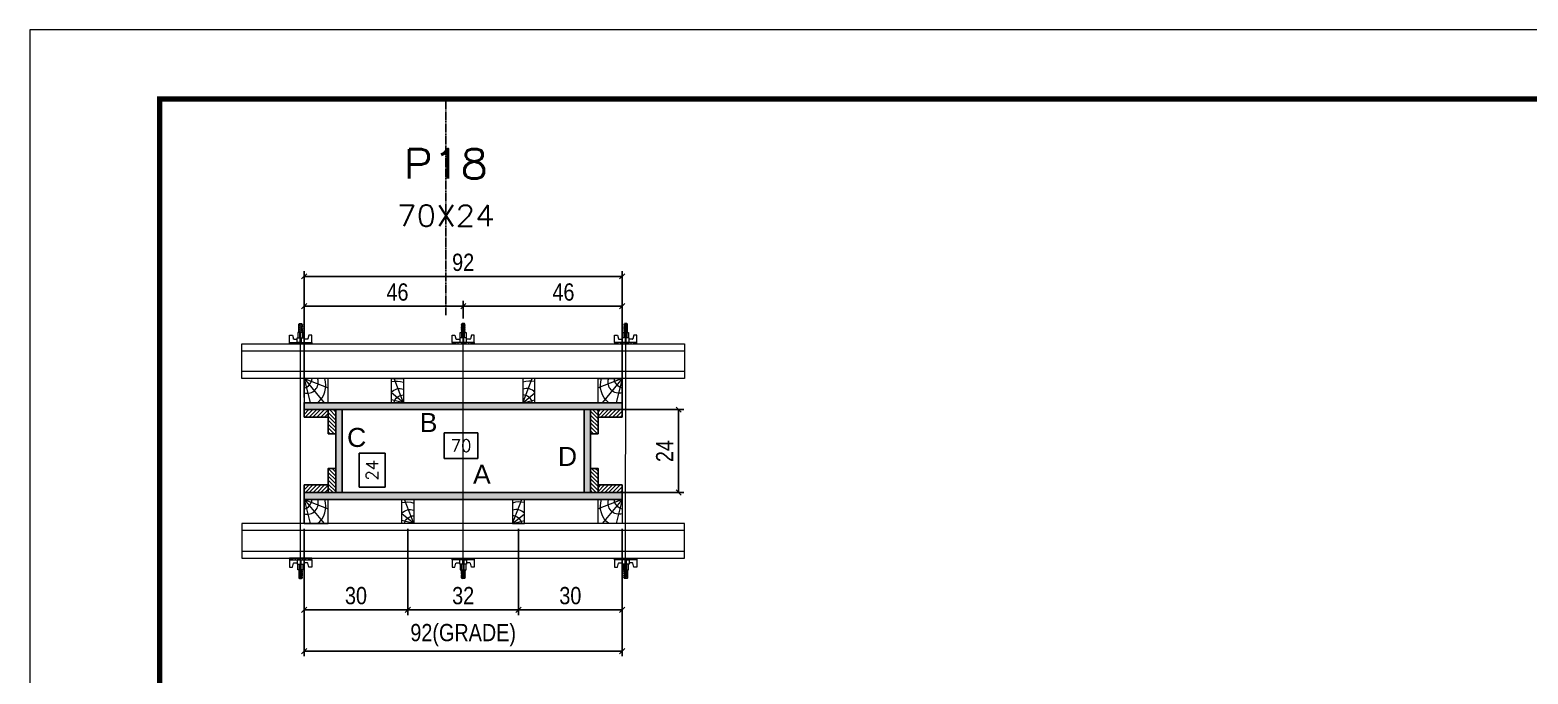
# Model space of a CAD drawing. Extents: x 2201 to 8455, y 252 to 7045.
# Drawn here: x 3800 to 4666, y 929 to 1302 of the extents above; entities that cross this region are included whole.
import ezdxf
from ezdxf.enums import TextEntityAlignment as Align

# ---------------------------------------------------------------- set-up
doc = ezdxf.new("R2010")
doc.units = 0
doc.linetypes.add('DASHED', pattern=[0.75, 0.5, -0.25])
doc.linetypes.add('HIDDEN', pattern=[0.375, 0.25, -0.125])
for name, color, linetype in [('CHAPA', 1, 'Continuous'), ('Cota Seção (2x)', 241, 'Continuous'), ('MEIO_PONT', 93, 'Continuous'), ('Painéis', 200, 'Continuous'), ('SARRAFO', 251, 'Continuous'), ('Texto de Titulo', 7, 'Continuous'), ('Texto Qtd Sarr', 242, 'Continuous'), ('TEXTO_GERAL', 7, 'Continuous')]:
    doc.layers.add(name, color=color, linetype=linetype)
for name, color, linetype, lineweight in [('Folhas', 255, 'Continuous', 9), ('Hachura', 251, 'Continuous', 9), ('Madeira', 126, 'Continuous', 18), ('Perfil Metálico', 224, 'Continuous', 18), ('SARRAFO DE PRESSAO', 251, 'DASHED', 9), ('Texto Seção', 7, 'Continuous', 15)]:
    doc.layers.add(name, color=color, linetype=linetype, lineweight=lineweight)
doc.styles.add('ARIAL', font='arial.ttf')
doc.styles.add('COTA TECNICA 2X', font='techl___.ttf', dxfattribs={"height": 10})
doc.styles.add('ROMANS', font='romans.shx')
doc.dimstyles.new('SECAO PILAR', dxfattribs={"dimtxt": 10, "dimasz": 3, "dimexe": 3, "dimexo": 3, "dimgap": 3, "dimtad": 1, "dimdec": 1, "dimlfac": 0.5, "dimzin": 12, "dimdsep": 46, "dimtxsty": 'COTA TECNICA 2X', "dimblk1": 'OBLIQUE', "dimblk2": 'OBLIQUE', "dimsah": 1, "dimcen": 0.9, "dimclrd": 256, "dimclre": 256, "dimclrt": 256, "dimadec": 1, "dimazin": 3, "dimtfac": 1, "dimtdec": 1, "dimtmove": 0, "dimatfit": 3, "dimfxl": 1, "dimtolj": 1, "dimtzin": 12, "dimarcsym": 0})
doc.dimstyles.new('SECÇÃO 2', dxfattribs={"dimtxt": 7, "dimasz": 6, "dimexe": 0.18, "dimexo": 2, "dimgap": -4, "dimtad": 3, "dimdec": 1, "dimlfac": 0.5, "dimzin": 12, "dimdsep": 46, "dimtxsty": 'ROMANS', "dimblk": 'ARCHTICK', "dimcen": 0.09, "dimse1": 1, "dimse2": 1, "dimsd1": 1, "dimsd2": 1, "dimclrd": 180, "dimclre": 5, "dimclrt": 1, "dimadec": 0, "dimazin": 3, "dimtfac": 1, "dimtdec": 1, "dimtofl": 0, "dimtmove": 0, "dimatfit": 3, "dimldrblk": 'ARCHTICK', "dimfxl": 1, "dimtolj": 1, "dimtzin": 0, "dimarcsym": 0})

# ---------------------------------------------------------------- blocks, each defined once
blk = doc.blocks.new('9999999999')
at = {"layer": 'Folhas'}
blk.add_lwpolyline([(98138.98, 34190.21), (99623.98, 34190.21), (99623.98, 35240.21), (98138.98, 35240.21)], close=True, dxfattribs=at)
at = {"layer": 'Folhas', "color": 30, "const_width": 3}
blk.add_lwpolyline([(98213.98, 34230.21), (99583.98, 34230.21), (99583.98, 35200.21), (98213.98, 35200.21)], close=True, dxfattribs=at)
blk = doc.blocks.new('titulo1')
at = {"layer": 'Defpoints', "color": 252, "linetype": 'HIDDEN', "ltscale": 2}
blk.add_line((0, 0), (0, 125), dxfattribs=at)
at = {"layer": 'Defpoints', "style": 'ROMANS', "oblique": 15}
blk.add_attdef('FOLHA', text='', height=10, dxfattribs=at).set_placement((0, 15.58), align=Align.MIDDLE_CENTER)
at = {"layer": 'Texto Qtd Sarr', "color": 3, "style": 'ROMANS', "oblique": 15}
for tag, height, p in [('TITULO', 17, (0, 71.45)), ('SEÇÃO', 12, (0, 41.55))]:
    blk.add_attdef(tag, text='', height=height, dxfattribs=at).set_placement(p, align=Align.MIDDLE_CENTER)
blk = doc.blocks.new('*D231')
at = {"layer": 'Cota Seção (2x)', "color": 180, "lineweight": -2, "transparency": 16777216}
for p, q in [((4058.89, 1068.69), (4039.56, 1068.69)), ((4039.56, 1068.69), (4039.56, 1053.69)), ((4058.89, 1053.69), (4058.89, 1068.69)), ((4039.56, 1053.69), (4058.89, 1053.69))]:
    blk.add_line(p, q, dxfattribs=at)
at = {"layer": 'Defpoints', "color": 0, "transparency": 16777216}
for p in [(4120.46, 1049.69), (3980.46, 1034.03), (4120.46, 1034.03)]:
    blk.add_point(p, dxfattribs=at)
at = {"layer": 'Cota Seção (2x)', "color": 1, "transparency": 16777216, "insert": (4049.23, 1061.19), "char_height": 7, "attachment_point": 5, "style": 'ROMANS'}
blk.add_mtext('\\A1;70', dxfattribs=at)
blk = doc.blocks.new('_ArchTick')
at = {"color": 0, "linetype": 'ByBlock', "const_width": 0.15}
blk.add_lwpolyline([(-0.5, -0.5), (0.5, 0.5)], dxfattribs=at)
blk = doc.blocks.new('*D232')
at = {"layer": 'Cota Seção (2x)', "color": 180, "lineweight": -2, "transparency": 16777216}
for p, q in [((4005.26, 1056.78), (3990.26, 1056.78)), ((3990.26, 1056.78), (3990.26, 1037.12)), ((4005.26, 1037.12), (4005.26, 1056.78)), ((3990.26, 1037.12), (4005.26, 1037.12))]:
    blk.add_line(p, q, dxfattribs=at)
at = {"layer": 'Defpoints', "color": 0, "transparency": 16777216}
for p in [(3980.46, 1082.03), (4009.26, 1082.03), (3980.46, 1034.03)]:
    blk.add_point(p, dxfattribs=at)
at = {"layer": 'Cota Seção (2x)', "color": 1, "transparency": 16777216, "insert": (3997.76, 1046.95), "char_height": 7, "attachment_point": 5, "rotation": 90, "style": 'ROMANS'}
blk.add_mtext('\\A1;24', dxfattribs=at)
blk = doc.blocks.new('_Oblique')
at = {"color": 0, "linetype": 'ByBlock', "lineweight": -2}
blk.add_line((-0.5, -0.5), (0.5, 0.5), dxfattribs=at)
blk = doc.blocks.new('*D675')
at = {"layer": 'Cota Seção (2x)', "lineweight": -2, "transparency": 16777216}
for p, q in [((4127.06, 1082.03), (4178.1, 1082.03)), ((4175.1, 1034.03), (4175.1, 1082.03)), ((4127.06, 1034.03), (4178.1, 1034.03))]:
    blk.add_line(p, q, dxfattribs=at)
at = {"layer": 'Defpoints', "color": 0, "transparency": 16777216}
for p in [(4124.06, 1082.03), (4175.1, 1082.03), (4124.06, 1034.03)]:
    blk.add_point(p, dxfattribs=at)
at = {"layer": 'Cota Seção (2x)', "lineweight": -2, "transparency": 16777216, "xscale": 3, "yscale": 3, "zscale": 3}
for p, rotation in [((4175.1, 1082.03), 90), ((4175.1, 1034.03), 270)]:
    blk.add_blockref('_Oblique', p, dxfattribs=dict(at, rotation=rotation))
at = {"layer": 'Cota Seção (2x)', "transparency": 16777216, "insert": (4167.03, 1058.03), "char_height": 10, "attachment_point": 5, "rotation": 90, "style": 'COTA TECNICA 2X'}
blk.add_mtext('\\A1;24', dxfattribs=at)
blk = doc.blocks.new('*D233')
at = {"layer": 'Cota Seção (2x)', "lineweight": -2, "transparency": 16777216}
for p, q in [((3958.46, 1013.03), (3958.46, 939.26)), ((4142.46, 1013.03), (4142.46, 939.26)), ((3958.46, 942.26), (4142.46, 942.26))]:
    blk.add_line(p, q, dxfattribs=at)
at = {"layer": 'Defpoints', "color": 0, "transparency": 16777216}
for p in [(3958.46, 1016.03), (4142.46, 1016.03), (4142.46, 942.26)]:
    blk.add_point(p, dxfattribs=at)
at = {"layer": 'Cota Seção (2x)', "lineweight": -2, "transparency": 16777216, "xscale": 3, "yscale": 3, "zscale": 3, "rotation": 180}
blk.add_blockref('_Oblique', (3958.46, 942.26), dxfattribs=at)
at = {"layer": 'Cota Seção (2x)', "lineweight": -2, "transparency": 16777216, "xscale": 3, "yscale": 3, "zscale": 3}
blk.add_blockref('_Oblique', (4142.46, 942.26), dxfattribs=at)
at = {"layer": 'Cota Seção (2x)', "transparency": 16777216, "insert": (4050.46, 951.48), "char_height": 10, "attachment_point": 5, "style": 'COTA TECNICA 2X'}
blk.add_mtext('\\A1;92(GRADE)', dxfattribs=at)
blk = doc.blocks.new('*D234')
at = {"layer": 'Cota Seção (2x)', "lineweight": -2, "transparency": 16777216}
for p, q in [((4082.46, 1013.03), (4082.46, 963.1)), ((4142.46, 1013.03), (4142.46, 963.1)), ((4082.46, 966.1), (4142.46, 966.1))]:
    blk.add_line(p, q, dxfattribs=at)
at = {"layer": 'Defpoints', "color": 0, "transparency": 16777216}
for p in [(4082.46, 1016.03), (4142.46, 1016.03), (4142.46, 966.1)]:
    blk.add_point(p, dxfattribs=at)
at = {"layer": 'Cota Seção (2x)', "lineweight": -2, "transparency": 16777216, "xscale": 3, "yscale": 3, "zscale": 3, "rotation": 180}
blk.add_blockref('_Oblique', (4082.46, 966.1), dxfattribs=at)
at = {"layer": 'Cota Seção (2x)', "lineweight": -2, "transparency": 16777216, "xscale": 3, "yscale": 3, "zscale": 3}
blk.add_blockref('_Oblique', (4142.46, 966.1), dxfattribs=at)
at = {"layer": 'Cota Seção (2x)', "transparency": 16777216, "insert": (4112.46, 974.32), "char_height": 10, "attachment_point": 5, "style": 'COTA TECNICA 2X'}
blk.add_mtext('\\A1;30', dxfattribs=at)
blk = doc.blocks.new('*D235')
at = {"layer": 'Cota Seção (2x)', "lineweight": -2, "transparency": 16777216}
for p, q in [((3958.46, 1013.03), (3958.46, 963.1)), ((4018.46, 1013.03), (4018.46, 963.1)), ((3958.46, 966.1), (4018.46, 966.1))]:
    blk.add_line(p, q, dxfattribs=at)
at = {"layer": 'Defpoints', "color": 0, "transparency": 16777216}
for p in [(3958.46, 1016.03), (4018.46, 1016.03), (4018.46, 966.1)]:
    blk.add_point(p, dxfattribs=at)
at = {"layer": 'Cota Seção (2x)', "lineweight": -2, "transparency": 16777216, "xscale": 3, "yscale": 3, "zscale": 3, "rotation": 180}
blk.add_blockref('_Oblique', (3958.46, 966.1), dxfattribs=at)
at = {"layer": 'Cota Seção (2x)', "lineweight": -2, "transparency": 16777216, "xscale": 3, "yscale": 3, "zscale": 3}
blk.add_blockref('_Oblique', (4018.46, 966.1), dxfattribs=at)
at = {"layer": 'Cota Seção (2x)', "transparency": 16777216, "insert": (3988.46, 974.32), "char_height": 10, "attachment_point": 5, "style": 'COTA TECNICA 2X'}
blk.add_mtext('\\A1;30', dxfattribs=at)
blk = doc.blocks.new('*D236')
at = {"layer": 'Cota Seção (2x)', "lineweight": -2, "transparency": 16777216}
for p, q in [((4018.46, 1013.03), (4018.46, 963.1)), ((4082.46, 1013.03), (4082.46, 963.1)), ((4018.46, 966.1), (4082.46, 966.1))]:
    blk.add_line(p, q, dxfattribs=at)
at = {"layer": 'Defpoints', "color": 0, "transparency": 16777216}
for p in [(4018.46, 1016.03), (4082.46, 1016.03), (4082.46, 966.1)]:
    blk.add_point(p, dxfattribs=at)
at = {"layer": 'Cota Seção (2x)', "lineweight": -2, "transparency": 16777216, "xscale": 3, "yscale": 3, "zscale": 3, "rotation": 180}
blk.add_blockref('_Oblique', (4018.46, 966.1), dxfattribs=at)
at = {"layer": 'Cota Seção (2x)', "lineweight": -2, "transparency": 16777216, "xscale": 3, "yscale": 3, "zscale": 3}
blk.add_blockref('_Oblique', (4082.46, 966.1), dxfattribs=at)
at = {"layer": 'Cota Seção (2x)', "transparency": 16777216, "insert": (4050.46, 974.32), "char_height": 10, "attachment_point": 5, "style": 'COTA TECNICA 2X'}
blk.add_mtext('\\A1;32', dxfattribs=at)
blk = doc.blocks.new('*D237')
at = {"layer": 'Cota Seção (2x)', "lineweight": -2, "transparency": 16777216}
for p, q in [((3958.46, 1089.03), (3958.46, 1162.14)), ((4142.46, 1089.03), (4142.46, 1162.14)), ((3958.46, 1159.14), (4142.46, 1159.14))]:
    blk.add_line(p, q, dxfattribs=at)
at = {"layer": 'Defpoints', "color": 0, "transparency": 16777216}
for p in [(4142.46, 1159.14), (3958.46, 1086.03), (4142.46, 1086.03)]:
    blk.add_point(p, dxfattribs=at)
at = {"layer": 'Cota Seção (2x)', "lineweight": -2, "transparency": 16777216, "xscale": 3, "yscale": 3, "zscale": 3, "rotation": 180}
blk.add_blockref('_Oblique', (3958.46, 1159.14), dxfattribs=at)
at = {"layer": 'Cota Seção (2x)', "lineweight": -2, "transparency": 16777216, "xscale": 3, "yscale": 3, "zscale": 3}
blk.add_blockref('_Oblique', (4142.46, 1159.14), dxfattribs=at)
at = {"layer": 'Cota Seção (2x)', "transparency": 16777216, "insert": (4050.46, 1167.23), "char_height": 10, "attachment_point": 5, "style": 'COTA TECNICA 2X'}
blk.add_mtext('\\A1;92', dxfattribs=at)
blk = doc.blocks.new('*D238')
at = {"layer": 'Cota Seção (2x)', "lineweight": -2, "transparency": 16777216}
for p, q in [((3958.46, 1123.03), (3958.46, 1144.94)), ((4050.53, 1134.84), (4050.53, 1144.94)), ((3958.46, 1141.94), (4050.53, 1141.94))]:
    blk.add_line(p, q, dxfattribs=at)
at = {"layer": 'Defpoints', "color": 0, "transparency": 16777216}
for p in [(4050.53, 1141.94), (4050.53, 1131.84), (3958.46, 1120.03)]:
    blk.add_point(p, dxfattribs=at)
at = {"layer": 'Cota Seção (2x)', "lineweight": -2, "transparency": 16777216, "xscale": 3, "yscale": 3, "zscale": 3, "rotation": 180}
blk.add_blockref('_Oblique', (3958.46, 1141.94), dxfattribs=at)
at = {"layer": 'Cota Seção (2x)', "lineweight": -2, "transparency": 16777216, "xscale": 3, "yscale": 3, "zscale": 3}
blk.add_blockref('_Oblique', (4050.53, 1141.94), dxfattribs=at)
at = {"layer": 'Cota Seção (2x)', "transparency": 16777216, "insert": (4012.46, 1150.04), "char_height": 10, "attachment_point": 5, "style": 'COTA TECNICA 2X'}
blk.add_mtext('\\A1;46', dxfattribs=at)
blk = doc.blocks.new('*D239')
at = {"layer": 'Cota Seção (2x)', "lineweight": -2, "transparency": 16777216}
for p, q in [((4050.53, 1134.84), (4050.53, 1144.94)), ((4142.46, 1123.03), (4142.46, 1144.94)), ((4142.46, 1141.94), (4050.53, 1141.94))]:
    blk.add_line(p, q, dxfattribs=at)
at = {"layer": 'Defpoints', "color": 0, "transparency": 16777216}
for p in [(4050.53, 1141.94), (4050.53, 1131.84), (4142.46, 1120.03)]:
    blk.add_point(p, dxfattribs=at)
at = {"layer": 'Cota Seção (2x)', "lineweight": -2, "transparency": 16777216, "xscale": 3, "yscale": 3, "zscale": 3, "rotation": 180}
blk.add_blockref('_Oblique', (4050.53, 1141.94), dxfattribs=at)
at = {"layer": 'Cota Seção (2x)', "lineweight": -2, "transparency": 16777216, "xscale": 3, "yscale": 3, "zscale": 3}
blk.add_blockref('_Oblique', (4142.46, 1141.94), dxfattribs=at)
at = {"layer": 'Cota Seção (2x)', "transparency": 16777216, "insert": (4108.46, 1150.04), "char_height": 10, "attachment_point": 5, "style": 'COTA TECNICA 2X'}
blk.add_mtext('\\A1;46', dxfattribs=at)
blk = doc.blocks.new('C')
at = {"layer": 'Hachura', "color": 0}
for p, q in [((0, 3.22), (0, -3.22)), ((0.45, 3.22), (0, 3.22)), ((0.46, 3.16), (0, 3.16)), ((0.46, 3.05), (0, 3.05)), ((0.46, 2.88), (0, 2.88)), ((0, 2.75), (0, -1.16)), ((0.46, 2.65), (0, 2.65)), ((0.46, 2.23), (0, 2.23)), ((0.46, 1.51), (0, 1.51)), ((0.39, 0.49), (0.17, 0.49)), ((0.45, -3.23), (0.45, 3.22)), ((0.45, 3.22), (2.58, 3.22)), ((1.74, 0.97), (0.45, 0.97)), ((1.45, 0.1), (0.45, 0.1)), ((1.35, 1.94), (1.35, 0.96)), ((2.58, 2.39), (1.47, 2.09)), ((1.74, -0.97), (1.74, 0.97)), ((1.74, 0.97), (1.74, 0.84)), ((1.74, 0.97), (1.74, 0.84)), ((1.74, 0.84), (3.35, 0.84)), ((3.35, 0.45), (1.74, 0.45)), ((2.58, 3.22), (2.58, 2.39)), ((3.32, 0.84), (3.32, -0.84)), ((3.35, 0.84), (3.35, -0.84)), ((3.68, 0.45), (3.35, 0.45)), ((3.84, -0.52), (3.35, 0.45)), ((3.35, 0.06), (3.67, -0.57)), ((3.68, 0.45), (4.16, -0.52)), ((3.72, 0.5), (4.25, -0.57)), ((4.37, -0.55), (3.83, 0.53)), ((4.15, 0.45), (3.93, 0.45)), ((4.42, -0.52), (3.93, 0.45)), ((4.15, 0.45), (4.26, 0.45)), ((4.26, 0.45), (4.74, -0.52)), ((4.3, 0.5), (4.83, -0.57)), ((4.95, -0.55), (4.41, 0.53)), ((4.51, 0.45), (4.84, 0.45)), ((5, -0.52), (4.51, 0.45)), ((4.84, 0.45), (5.32, -0.52)), ((4.88, 0.5), (5.41, -0.57)), ((5.53, -0.55), (4.99, 0.53)), ((5.58, -0.52), (5.09, 0.45)), ((5.42, 0.45), (5.09, 0.45)), ((5.58, -0.52), (5.09, 0.45)), ((5.42, 0.45), (5.74, -0.19)), ((5.46, 0.5), (5.74, -0.07)), ((5.74, 0.19), (5.57, 0.53)), ((5.74, 0.32), (5.68, 0.45)), ((5.68, 0.45), (5.74, 0.45)), ((5.74, 0.45), (5.9, 0.29)), ((5.74, 0.45), (5.74, -0.52)), ((5.9, -0.36), (5.9, 0.29)), ((0.45, 0), (0, 0)), ((0.46, -1.52), (0, -1.52)), ((0.46, -2.23), (0, -2.23)), ((0.46, -2.65), (0, -2.65)), ((0.46, -2.88), (0, -2.88)), ((0.46, -3.05), (0, -3.05)), ((0.46, -3.16), (0, -3.16)), ((0, -3.22), (2.57, -3.22)), ((0.08, -0.48), (0.29, -0.48)), ((0.29, -0.48), (0.4, -0.48)), ((0.45, 0), (0.45, -0.97)), ((0.45, -0.16), (1.45, -0.16)), ((0.45, -0.65), (0.45, -0.32)), ((0.45, -3.23), (0.45, -0.65)), ((0.45, -0.97), (1.74, -0.97)), ((1.35, -1.94), (1.35, -0.97)), ((2.58, -2.39), (1.47, -2.1)), ((3.35, -0.32), (1.74, -0.32)), ((3.35, -0.84), (1.74, -0.84)), ((2.58, -3.23), (2.58, -2.39)), ((3.35, -0.07), (3.58, -0.52)), ((3.35, -0.52), (3.58, -0.52)), ((3.84, -0.52), (4.16, -0.52)), ((4.42, -0.52), (4.74, -0.52)), ((4.63, -0.52), (4.74, -0.52)), ((5, -0.52), (5.32, -0.52)), ((5.58, -0.52), (5.74, -0.52)), ((5.74, -0.52), (5.9, -0.36)), ((5.74, -0.52), (5.74, -0.52))]:
    blk.add_line(p, q, dxfattribs=at)
for centre, radius, start, end in [((1.52, 1.94), 0.161, 104.7436, 180), ((1.44, -0.03), 0.129, 272.695, 87.305), ((3.81, 0.39), 0.143, 25.5688, 154.4312), ((4.39, 0.39), 0.143, 25.5688, 154.4312), ((4.97, 0.39), 0.143, 25.5688, 154.4312), ((5.55, 0.39), 0.143, 25.5688, 154.4312), ((0.17, -0.37), 0.174, 221.744, 317.8592), ((1.52, -1.94), 0.161, 180, 255.2564), ((3.71, -0.4), 0.174, 222.1408, 318.256), ((4.29, -0.4), 0.174, 222.1408, 318.256), ((4.87, -0.4), 0.174, 222.1408, 318.256), ((5.45, -0.4), 0.174, 222.1408, 318.256), ((5.61, -0.4), 0.174, 317.8592, 318.256)]:
    blk.add_arc(centre, radius, start, end, dxfattribs=at)
blk = doc.blocks.new('PONTALETE')
at = {"layer": 'Madeira'}
for q in [(2.71, 7), (7, 5.76), (7, 1.74)]:
    blk.add_line((0, 0), q, dxfattribs=at)
blk.add_lwpolyline([(0, 0), (7, 0), (7, 7), (0, 7)], close=True, dxfattribs=at)
for centre, radius, start, end in [((2.04, 0.06), 6.23, 37.2818, 109.0913), ((1.09, 0.9), 3.19, 343.603, 109.9847), ((-0.21, -0.78), 3.09, 14.6322, 86.0383)]:
    blk.add_arc(centre, radius, start, end, dxfattribs=at)
blk = doc.blocks.new('MEIO PONTALETE')
at = {"layer": 'Madeira'}
for q in [(2.71, 7), (3.5, 2.88), (3.5, 0.87)]:
    blk.add_line((0, 0), q, dxfattribs=at)
blk.add_lwpolyline([(0, 0), (3.5, 0), (3.5, 7), (0, 7)], close=True, dxfattribs=at)
for centre, radius, start, end in [((2.04, 0.06), 6.23, 76.4499, 109.0913), ((1.09, 0.9), 3.19, 40.9063, 109.9847), ((-0.21, -0.78), 3.09, 14.6322, 86.0383)]:
    blk.add_arc(centre, radius, start, end, dxfattribs=at)

msp = doc.modelspace()

# ---------------------------------------------------------------- hatches: boundary and pattern name
at = {"layer": 'Hachura'}
h = msp.add_hatch(color=256, dxfattribs=at)
h.dxf.hatch_style = 1
h.paths.add_polyline_path([(4142.46, 1082.03), (4142.46, 1086.03), (3958.46, 1086.03), (3958.46, 1082.03)])
h = msp.add_hatch(color=256, dxfattribs=at)
h.dxf.hatch_style = 1
h.paths.add_polyline_path([(4142.46, 1082.03), (4142.46, 1086.03), (3958.46, 1086.03), (3958.46, 1082.03)])
h = msp.add_hatch(dxfattribs=at)
h.set_pattern_fill('ANSI31', color=256, scale=0.5, angle=180, style=0)
h.set_pattern_definition([(225, (-5165.4894, -21847.3735), (1.12253202, -1.12253202), [])])
h.paths.add_polyline_path([(3972.46, 1082.03), (3972.46, 1077.63), (3958.46, 1077.63), (3958.46, 1082.03)])
h = msp.add_hatch(dxfattribs=at)
h.set_pattern_fill('ANSI31', color=256, scale=0.5, angle=90, style=0)
h.set_pattern_definition([(135, (-18807.3457, 10546.9865), (-1.12253202, -1.12253202), [])])
h.paths.add_polyline_path([(3976.86, 1068.03), (3972.46, 1068.03), (3972.46, 1082.03), (3976.86, 1082.03)])
h = msp.add_hatch(color=256, dxfattribs=at)
h.dxf.hatch_style = 1
h.paths.add_polyline_path([(3976.86, 1034.03), (3980.46, 1034.03), (3980.46, 1082.03), (3976.86, 1082.03)])
h = msp.add_hatch(color=256, dxfattribs=at)
h.dxf.hatch_style = 1
h.paths.add_polyline_path([(3976.86, 1034.03), (3980.46, 1034.03), (3980.46, 1082.03), (3976.86, 1082.03)])
h = msp.add_hatch(color=256, dxfattribs=at)
h.dxf.hatch_style = 1
h.paths.add_polyline_path([(4120.46, 1034.03), (4124.06, 1034.03), (4124.06, 1082.03), (4120.46, 1082.03)])
h = msp.add_hatch(color=256, dxfattribs=at)
h.dxf.hatch_style = 1
h.paths.add_polyline_path([(4120.46, 1034.03), (4124.06, 1034.03), (4124.06, 1082.03), (4120.46, 1082.03)])
h = msp.add_hatch(dxfattribs=at)
h.set_pattern_fill('ANSI31', color=256, scale=0.5, angle=90, style=0)
h.set_pattern_definition([(135, (-18767.3457, 10546.9865), (-1.12253202, -1.12253202), [])])
h.paths.add_polyline_path([(4124.06, 1068.03), (4128.46, 1068.03), (4128.46, 1082.03), (4124.06, 1082.03)])
h = msp.add_hatch(dxfattribs=at)
h.set_pattern_fill('ANSI31', color=256, scale=0.5, angle=180, style=0)
h.set_pattern_definition([(225, (-5360.4894, -21847.3735), (1.12253202, -1.12253202), [])])
h.paths.add_polyline_path([(4128.46, 1082.03), (4128.46, 1077.63), (4142.46, 1077.63), (4142.46, 1082.03)])
h = msp.add_hatch(dxfattribs=at)
h.set_pattern_fill('ANSI31', color=256, scale=0.5, angle=90, style=0)
h.set_pattern_definition([(135, (-18807.3457, 10536.9865), (-1.12253202, -1.12253202), [])])
h.paths.add_polyline_path([(3976.86, 1048.03), (3972.46, 1048.03), (3972.46, 1034.03), (3976.86, 1034.03)])
h = msp.add_hatch(dxfattribs=at)
h.set_pattern_fill('ANSI31', color=256, scale=0.5, angle=90, style=0)
h.set_pattern_definition([(135, (-18767.3457, 10536.9865), (-1.12253202, -1.12253202), [])])
h.paths.add_polyline_path([(4124.06, 1048.03), (4128.46, 1048.03), (4128.46, 1034.03), (4124.06, 1034.03)])
h = msp.add_hatch(dxfattribs=at)
h.set_pattern_fill('ANSI31', color=256, scale=0.5, angle=180, style=0)
h.set_pattern_definition([(225, (-5165.4894, -21857.3735), (1.12253202, -1.12253202), [])])
h.paths.add_polyline_path([(3972.46, 1034.03), (3972.46, 1038.43), (3958.46, 1038.43), (3958.46, 1034.03)])
h = msp.add_hatch(color=256, dxfattribs=at)
h.dxf.hatch_style = 1
h.paths.add_polyline_path([(4142.46, 1034.03), (4142.46, 1030.03), (3958.46, 1030.03), (3958.46, 1034.03)])
h = msp.add_hatch(color=256, dxfattribs=at)
h.dxf.hatch_style = 1
h.paths.add_polyline_path([(4142.46, 1034.03), (4142.46, 1030.03), (3958.46, 1030.03), (3958.46, 1034.03)])
h = msp.add_hatch(dxfattribs=at)
h.set_pattern_fill('ANSI31', color=256, scale=0.5, angle=180, style=0)
h.set_pattern_definition([(225, (-5360.4894, -21857.3735), (1.12253202, -1.12253202), [])])
h.paths.add_polyline_path([(4128.46, 1034.03), (4128.46, 1038.43), (4142.46, 1038.43), (4142.46, 1034.03)])

# ---------------------------------------------------------------- linework, layer by layer
at = {"layer": 'CHAPA'}
for points in [[(4142.46, 1082.03), (4142.46, 1086.03), (3958.46, 1086.03), (3958.46, 1082.03)], [(4142.46, 1082.03), (4142.46, 1086.03), (3958.46, 1086.03), (3958.46, 1082.03)], [(3976.86, 1034.03), (3980.46, 1034.03), (3980.46, 1082.03), (3976.86, 1082.03)], [(3976.86, 1034.03), (3980.46, 1034.03), (3980.46, 1082.03), (3976.86, 1082.03)], [(4120.46, 1034.03), (4124.06, 1034.03), (4124.06, 1082.03), (4120.46, 1082.03)], [(4120.46, 1034.03), (4124.06, 1034.03), (4124.06, 1082.03), (4120.46, 1082.03)], [(4142.46, 1034.03), (4142.46, 1030.03), (3958.46, 1030.03), (3958.46, 1034.03)], [(4142.46, 1034.03), (4142.46, 1030.03), (3958.46, 1030.03), (3958.46, 1034.03)]]:
    msp.add_lwpolyline(points, close=True, dxfattribs=at)
at = {"layer": 'Hachura'}
for p, q in [((3956.46, 985.23), (3956.45, 1127.03)), ((4050.46, 985.23), (4050.47, 1127.03)), ((4144.46, 985.23), (4144.47, 1127.03))]:
    msp.add_line(p, q, dxfattribs=at)
at = {"layer": 'Madeira'}
for points in [[(4142.46, 1086.03), (4142.46, 1100.03), (3958.46, 1100.03), (3958.46, 1086.03)], [(4142.46, 1030.03), (4142.46, 1016.03), (3958.46, 1016.03), (3958.46, 1030.03)]]:
    msp.add_lwpolyline(points, close=True, dxfattribs=at)
at = {"layer": 'Painéis'}
msp.add_lwpolyline([(3980.46, 1082.03), (3980.46, 1034.03), (4120.46, 1034.03), (4120.46, 1082.03)], close=True, dxfattribs=at)
at = {"layer": 'Perfil Metálico'}
for points in [[(4178.46, 1120.03), (4178.46, 1100.03), (3922.46, 1100.03), (3922.46, 1120.03)], [(3922.46, 1104.03), (3922.46, 1116.03), (4178.46, 1116.03), (4178.46, 1104.03)], [(4178.46, 996.03), (4178.46, 1016.03), (3922.46, 1016.03), (3922.46, 996.03)], [(3922.46, 1012.03), (3922.46, 1000.03), (4178.46, 1000.03), (4178.46, 1012.03)]]:
    msp.add_lwpolyline(points, close=True, dxfattribs=at)
at = {"layer": 'SARRAFO'}
for points in [[(3958.46, 1077.63), (3972.46, 1077.63), (3972.46, 1082.03), (3958.46, 1082.03)], [(3972.46, 1082.03), (3972.46, 1068.03), (3976.86, 1068.03), (3976.86, 1082.03)], [(4128.46, 1082.03), (4128.46, 1068.03), (4124.06, 1068.03), (4124.06, 1082.03)], [(4142.46, 1077.63), (4128.46, 1077.63), (4128.46, 1082.03), (4142.46, 1082.03)], [(3972.46, 1034.03), (3972.46, 1048.03), (3976.86, 1048.03), (3976.86, 1034.03)], [(4128.46, 1034.03), (4128.46, 1048.03), (4124.06, 1048.03), (4124.06, 1034.03)], [(3958.46, 1038.43), (3972.46, 1038.43), (3972.46, 1034.03), (3958.46, 1034.03)], [(4142.46, 1038.43), (4128.46, 1038.43), (4128.46, 1034.03), (4142.46, 1034.03)]]:
    msp.add_lwpolyline(points, close=True, dxfattribs=at)

# ---------------------------------------------------------------- block references
at = {"layer": 'Hachura', "linetype": 'Continuous', "yscale": 2, "zscale": 2}
for p, xscale, rotation in [((3956.46, 1120.03), -2, 270), ((4050.46, 1120.03), 2, 90), ((4144.46, 1120.03), 2, 90), ((3956.46, 996.03), 2, 269.9999999999999), ((4050.46, 996.03), -2, 90), ((4144.46, 996.03), -2, 90)]:
    msp.add_blockref('C', p, dxfattribs=dict(at, xscale=xscale, rotation=rotation))
at = {"layer": 'MEIO_PONT', "yscale": 2, "zscale": 2}
for p, xscale, rotation in [((3958.46, 1100.03), 2, 269.9999999999999), ((4142.46, 1100.03), -2, 90), ((3958.46, 1030.03), 2, 269.9999999999999), ((4142.46, 1030.03), -2, 90)]:
    msp.add_blockref('PONTALETE', p, dxfattribs=dict(at, xscale=xscale, rotation=rotation))
at = {"layer": 'MEIO_PONT', "yscale": 1.999999997962732, "zscale": 1.999999997962732}
for p, xscale in [((4015.96, 1086.03), -1.999999997962732), ((4084.96, 1086.03), 1.999999997962732), ((4021.96, 1016.03), -1.999999997962732), ((4078.96, 1016.03), 1.999999997962732)]:
    msp.add_blockref('MEIO PONTALETE', p, dxfattribs=dict(at, xscale=xscale))
at = {"layer": 'SARRAFO DE PRESSAO', "color": 6, "linetype": 'ByBlock'}
msp.add_blockref('9999999999', (-94339.11, -33938.42), dxfattribs=at)
at = {"layer": 'Texto Seção'}
ref = msp.add_blockref('titulo1', (4040.46, 1136.79), dxfattribs=at)
ref.add_attrib('TITULO', 'P18', dxfattribs={"layer": 'Texto de Titulo', "color": 7, "height": 17, "style": 'ROMANS', "width": 1.1}).set_placement((4040.46, 1224.29), align=Align.MIDDLE_CENTER)
ref.add_attrib('SEÇÃO', '70X24', dxfattribs={"layer": 'Texto de Titulo', "color": 7, "height": 12, "style": 'ROMANS', "width": 1.1}).set_placement((4040.46, 1194.29), align=Align.MIDDLE_CENTER)

# ---------------------------------------------------------------- texts
at = {"layer": 'TEXTO_GERAL', "style": 'ARIAL'}
for s, p in [('B', (4030.46, 1074.58)), ('C', (3988.85, 1065.94)), ('D', (4110.8, 1054.93)), ('A', (4061.28, 1044.62))]:
    msp.add_text(s, height=11, dxfattribs=at).set_placement(p, align=Align.MIDDLE_CENTER)

# ---------------------------------------------------------------- dimensions: what is measured, and where the dimension line sits
at = {"layer": 'Cota Seção (2x)', "color": 241}
for base, p1, p2, picture, middle in [((4142.46, 1159.14), (3958.46, 1086.03), (4142.46, 1086.03), '*D237', (4050.46, 1167.23)), ((4018.46, 966.1), (3958.46, 1016.03), (4018.46, 1016.03), '*D235', (3988.46, 974.32)), ((4082.46, 966.1), (4018.46, 1016.03), (4082.46, 1016.03), '*D236', (4050.46, 974.32)), ((4142.46, 966.1), (4082.46, 1016.03), (4142.46, 1016.03), '*D234', (4112.46, 974.32))]:
    dim = msp.add_linear_dim(base=base, p1=p1, p2=p2, dimstyle='SECAO PILAR', dxfattribs=at)
    dim.commit()
    dim.dimension.update_dxf_attribs({"geometry": picture, "text_midpoint": middle})
for base, p1, p2, dimstyle, picture, middle in [((4050.53, 1141.94), (3958.46, 1120.03), (4050.53, 1131.84), 'SECAO PILAR', '*D238', (4012.46, 1141.94)), ((4120.46, 1049.69), (3980.46, 1034.03), (4120.46, 1034.03), 'SECÇÃO 2', '*D231', (4049.23, 1049.69))]:
    dim = msp.add_linear_dim(base=base, p1=p1, p2=p2, dimstyle=dimstyle, dxfattribs=at)
    dim.commit()
    dim.dimension.update_dxf_attribs({"geometry": picture, "text_midpoint": middle, "dimtype": 160})
for base, p1, p2, angle, dimstyle, picture, middle in [((4050.53, 1141.94), (4142.46, 1120.03), (4050.53, 1131.84), 180, 'SECAO PILAR', '*D239', (4108.46, 1141.94)), ((4009.26, 1082.03), (3980.46, 1034.03), (3980.46, 1082.03), 90, 'SECÇÃO 2', '*D232', (4009.26, 1046.95))]:
    dim = msp.add_linear_dim(base=base, p1=p1, p2=p2, angle=angle, dimstyle=dimstyle, dxfattribs=at)
    dim.commit()
    dim.dimension.update_dxf_attribs({"geometry": picture, "text_midpoint": middle, "dimtype": 160})
dim = msp.add_linear_dim(base=(4175.1, 1082.03), p1=(4124.06, 1034.03), p2=(4124.06, 1082.03), angle=90, dimstyle='SECAO PILAR', dxfattribs=at)
dim.commit()
dim.dimension.update_dxf_attribs({"geometry": '*D675', "text_midpoint": (4167.03, 1058.03)})
dim = msp.add_linear_dim(base=(4142.46, 942.26), p1=(3958.46, 1016.03), p2=(4142.46, 1016.03), text='<>(GRADE)', dimstyle='SECAO PILAR', dxfattribs=at)
dim.commit()
dim.dimension.update_dxf_attribs({"geometry": '*D233', "text_midpoint": (4050.46, 951.48)})

doc.saveas('drawing.dxf')
